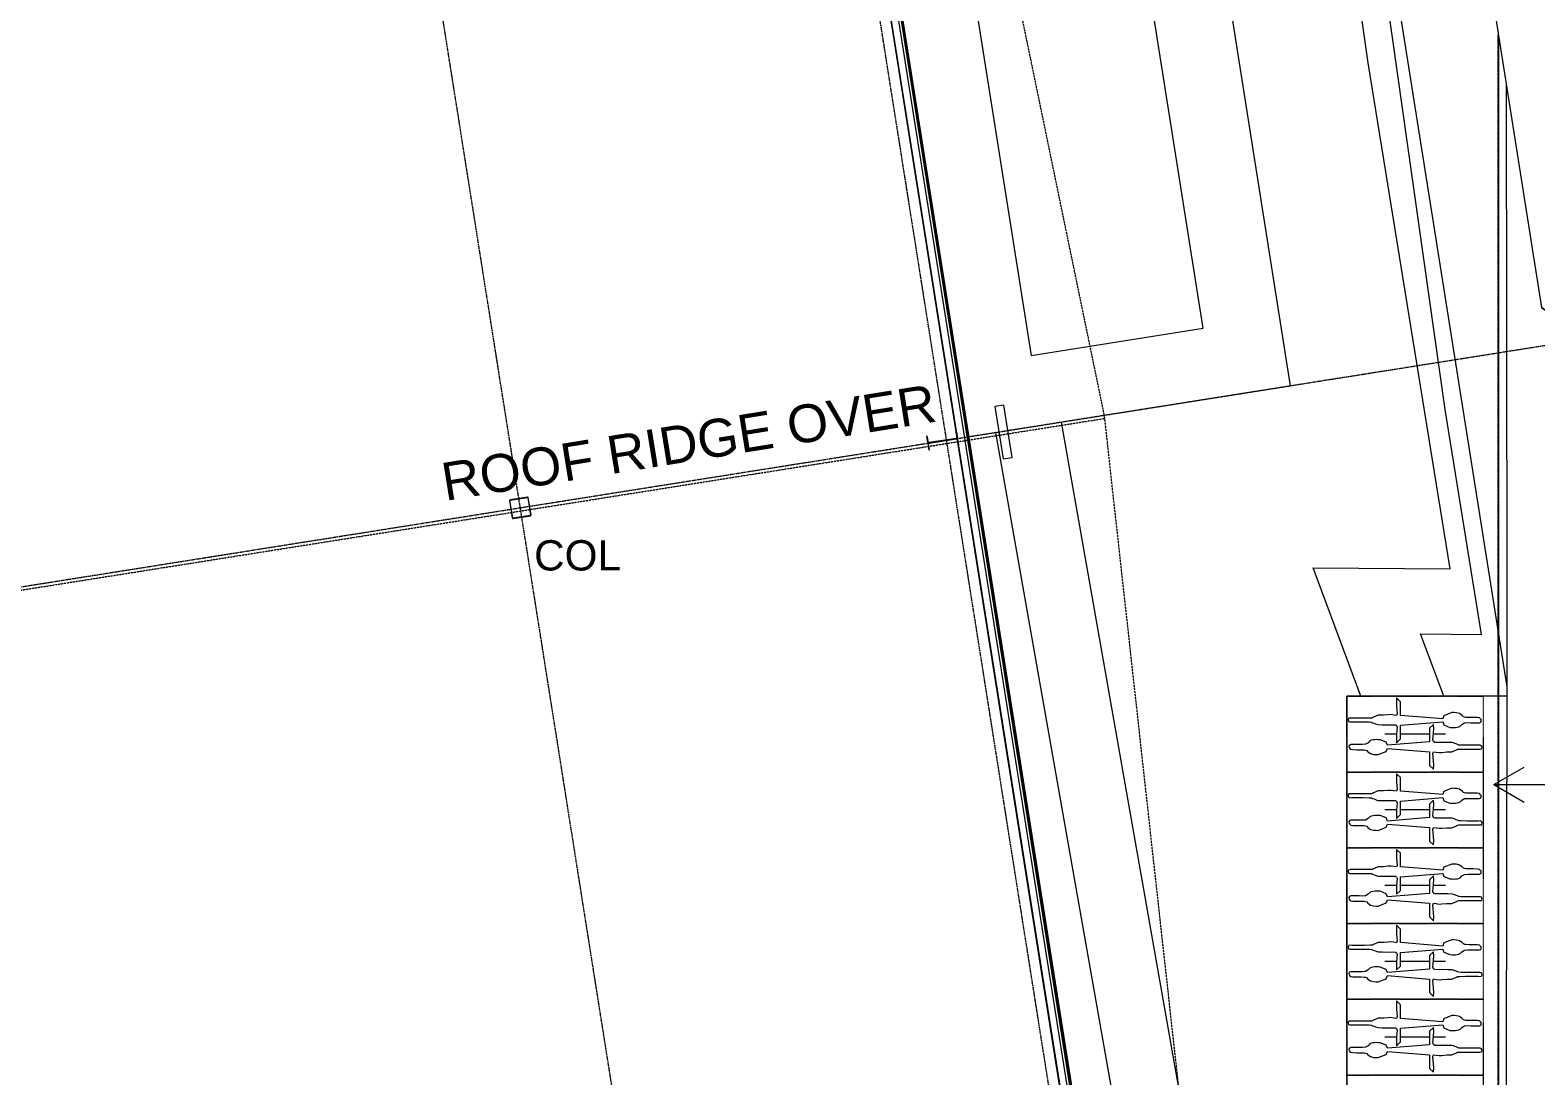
# Model space of a CAD drawing. Header units: millimetres. Extents: x -2612262 to -2065320, y 3717813 to 4283368.
# Drawn here: x -2246374 to -2226488, y 4024415 to 4038220 of the extents above; entities that cross this region are included whole.
import ezdxf

# ---------------------------------------------------------------- set-up
doc = ezdxf.new("R2010")
doc.units = ezdxf.units.MM
for name, pattern in [('AEC_Double Dash', [39, 15, -4, 6, -4, 6, -4]), ('Aligning Line', [3.2004, 1.6002, -1.6002]), ('BOUNDARY Tighter', [8, 4, -2, 0, -2]), ('Dash Tight', [1.2, 0.6, -0.6]), ('Grid Line', [21, 12, -3, 3, -3]), ('Overhead', [4, 2.5, -1.5])]:
    doc.linetypes.add(name, pattern=pattern)
for name, color, linetype, lineweight in [('A-DETL', 90, 'Continuous', 18), ('A-DETL-GENF', 92, 'Continuous', 5), ('A-FLOR', 192, 'Continuous', 5), ('A-FLOR-OVHD', 1, 'Overhead', 13), ('A-GENM', 13, 'Continuous', 5), ('A-WALL', 113, 'Continuous', 5), ('A-WALL-PATT', 111, 'Continuous', 13), ('C-PROP-LINE', 91, 'AEC_Double Dash', 13), ('C-TOPO', 7, 'Continuous', 5), ('C-TOPO-MAJR', 7, 'Continuous', 20), ('C-TOPO-MINR', 7, 'Continuous', 5), ('F-FIRE', 13, 'Continuous', 5), ('G-ANNO-REFR', 1, 'Aligning Line', 5), ('G-ANNO-TEXT', 231, 'Continuous', 5), ('S-COLS', 52, 'Continuous', 5), ('S-COLS-IDEN', 171, 'Continuous', 5), ('S-GRID', 1, 'Continuous', 5)]:
    doc.layers.add(name, color=color, linetype=linetype, lineweight=lineweight)
doc.styles.add('Arial', font='arial.ttf', dxfattribs={"height": 500})
doc.styles.add('Arial_2', font='arial.ttf', dxfattribs={"height": 400})
picture_1 = doc.add_image_def('image1.jpg', size_in_pixel=(6528, 5638))
pattern_1 = [(0, (0, 0), (812.8, 203.2), [67.056, -542.544, 67.056, -542.544, -3251.2]), (0, (0, 0), (812.8, 203.2), [-1219.2, 67.056, -1152.144, 67.056, -542.544, -1422.4]), (0, (0, 0), (812.8, 203.2), [-3048, 67.056, -339.344, 67.056, -948.944]), (120, (304.8, 101.6), (-582.376362, 602.305448), [67.056, -542.544, 67.056, -542.544, -3251.2]), (120, (304.8, 101.6), (-582.376362, 602.305448), [-1219.2, 67.056, -1152.144, 67.056, -542.544, -1422.4]), (120, (304.8, 101.6), (-582.376362, 602.305448), [-3048, 67.056, -339.344, 67.056, -948.944]), (240, (406.4, 508), (-230.423638, -805.505448), [67.056, -542.544, 67.056, -542.544, -3251.2]), (240, (406.4, 508), (-230.423638, -805.505448), [-1219.2, 67.056, -1152.144, 67.056, -542.544, -1422.4]), (240, (406.4, 508), (-230.423638, -805.505448), [-3048, 67.056, -339.344, 67.056, -948.944])]

# ---------------------------------------------------------------- blocks, each defined once
blk = doc.blocks.new('Hydrant_double9 - Hydrant_double-1019449-GA - Part B')
at = {"layer": 'F-FIRE'}
for p, q in [((-2397509, 3973380), (-2398171, 3973152)), ((-2397470, 3973267), (-2397509, 3973380)), ((-2398171, 3973152), (-2398132, 3973039)), ((-2398132, 3973039), (-2397470, 3973267))]:
    blk.add_line(p, q, dxfattribs=at)
for start, end in [(99.2863, 118.7145), (279.2863, 298.7145)]:
    blk.add_arc((-2397820, 3973209), 60, start, end, dxfattribs=at)
blk = doc.blocks.new('Mechanical - Condensers - Mechanical - Condensers-1249279-GA - Part B')
at = {"layer": 'A-GENM', "lineweight": 13}
for p, q in [((-2230881, 4034284), (-2231647, 4039124)), ((-2233919, 4038764), (-2233152, 4033924)), ((-2233152, 4033924), (-2230881, 4034284))]:
    blk.add_line(p, q, dxfattribs=at)
blk = doc.blocks.new('SHS-Square Hollow Section-Column - 250x250xSHS-V44-GA - Part B')
at = {"layer": 'S-COLS'}
h = blk.add_hatch(dxfattribs=at)
h.set_pattern_fill('FP_15', color=256, style=0, pattern_type=2)
h.set_pattern_definition([(36, (1581568.24, -4332681.8), (-418.03287, 575.37289), []), (36, (1581687.45, -4331929.2), (-418.03287, 575.37289), [])])
h.paths.add_polyline_path([(115, -125), (122, -122), (125, -115), (119, -119)])
h.paths.add_polyline_path([(-115, -125), (115, -125), (115, -120), (-115, -120)])
h.paths.add_polyline_path([(-115, -125), (-119, -119), (-125, -115), (-122, -122)])
h.paths.add_polyline_path([(-125, 115), (-119, 119), (-115, 125), (-122, 122)])
h.paths.add_polyline_path([(-125, -115), (-120, -115), (-120, 115), (-125, 115)])
h.paths.add_polyline_path([(125, 115), (122, 122), (115, 125), (119, 119)])
h.paths.add_polyline_path([(120, -115), (125, -115), (125, 115), (120, 115)])
h.paths.add_polyline_path([(-115, 120), (115, 120), (115, 125), (-115, 125)])
at = {"layer": 'S-COLS', "lineweight": 15}
for p, q in [((-125, 115), (-125, -115)), ((-120, -115), (-120, 115)), ((115, 125), (-115, 125)), ((-115, 120), (115, 120)), ((120, 115), (120, -115)), ((125, -115), (125, 115)), ((115, -120), (-115, -120)), ((-115, -125), (115, -125))]:
    blk.add_line(p, q, dxfattribs=at)
for centre, radius, start, end in [((-115, 115), 10, 90, 180), ((-115, 115), 5, 90, 180), ((115, 115), 10, 360, 90), ((115, 115), 5, 0, 90), ((-115, -115), 10, 180, 270), ((-115, -115), 5, 180, 270), ((115, -115), 5, 270, 0), ((115, -115), 10, 270, 360)]:
    blk.add_arc(centre, radius, start, end, dxfattribs=at)
blk = doc.blocks.new('Family - ___-240017-GA - Part B')
at = {"layer": 'C-PROP-LINE', "color": 20}
blk.add_line((-2226983, 4038163), (-2226983, 4009382), dxfattribs=at)
blk = doc.blocks.new('Dimension - Grids _2D_ - 1-200-639481-GA - Part B')
at = {"layer": 'A-DETL-GENF'}
for p, q in [((-9323, 500), (-9823, 0)), ((-9823, 0), (-9323, 500)), ((9677, 500), (-9323, 500)), ((-9323, 500), (9677, 500)), ((10177, 0), (9677, 500)), ((10177, 0), (9677, 500)), ((-9823, 0), (-9323, -500)), ((-9823, 0), (-9323, -500)), ((9677, -500), (10177, 0)), ((10177, 0), (9677, -500)), ((-9323, -500), (9677, -500)), ((-9323, -500), (9677, -500))]:
    blk.add_line(p, q, dxfattribs=at)
blk = doc.blocks.new('DET_PERSON_PLAN1 - DET_PERSON_PLAN1-1349623-GA - Part B')
at = {"layer": 'A-DETL-GENF'}
for p, q in [((-15, 898), (-21, 880)), ((-21, 880), (-20, 859)), ((-20, 859), (-20, 789)), ((9, 905), (-15, 898)), ((28, 896), (9, 905)), ((30, 876), (28, 896)), ((29, 849), (30, 876)), ((29, 768), (29, 849)), ((-24, 597), (-31, 580)), ((-21, 627), (-24, 597)), ((-20, 708), (-21, 627)), ((-20, 789), (-20, 708)), ((29, 688), (29, 768)), ((30, 612), (29, 688)), ((30, 597), (30, 612)), ((32, 581), (30, 597)), ((-58, 453), (-59, 386)), ((-57, 508), (-58, 453)), ((-52, 526), (-57, 508)), ((-45, 544), (-52, 526)), ((-38, 562), (-45, 544)), ((-31, 580), (-38, 562)), ((41, 567), (32, 581)), ((68, 505), (41, 567)), ((68, 438), (68, 505)), ((73, 373), (68, 438)), ((-238, 267), (-295, 264)), ((-295, 264), (-245, 213)), ((-245, 213), (-65, 213)), ((-187, 263), (-238, 267)), ((-135, 260), (-187, 263)), ((-90, 257), (-135, 260)), ((-69, 263), (-90, 257)), ((-59, 280), (-69, 263)), ((-65, 213), (-20, -345)), ((-59, 386), (-58, 319)), ((-58, 319), (-59, 280)), ((20, -345), (65, 213)), ((64, 264), (70, 299)), ((90, 257), (64, 264)), ((65, 213), (245, 213)), ((70, 299), (75, 339)), ((75, 339), (73, 373)), ((135, 260), (90, 257)), ((187, 263), (135, 260)), ((238, 267), (187, 263)), ((295, 264), (238, 267)), ((245, 213), (295, 264)), ((-61, -362), (-93, -440)), ((-20, -345), (-61, -362)), ((61, -362), (20, -345)), ((103, -465), (61, -362)), ((-94, -469), (-95, -491)), ((-95, -491), (-94, -512)), ((-93, -440), (-94, -469)), ((-94, -512), (-91, -534)), ((-91, -534), (-86, -558)), ((-86, -558), (-77, -578)), ((-77, -578), (-54, -599)), ((65, -602), (90, -568)), ((90, -568), (100, -529)), ((100, -529), (102, -493)), ((102, -493), (103, -465)), ((-54, -599), (-34, -635)), ((-34, -635), (-30, -675)), ((-30, -675), (-31, -716)), ((-31, -716), (-31, -756)), ((-31, -756), (-31, -795)), ((-31, -795), (-31, -829)), ((37, -802), (38, -747)), ((38, -693), (39, -650)), ((38, -747), (38, -693)), ((39, -650), (42, -633)), ((42, -633), (48, -618)), ((48, -618), (65, -602)), ((-31, -829), (-24, -847)), ((-24, -847), (-9, -854)), ((-9, -854), (9, -851)), ((9, -851), (23, -842)), ((23, -842), (33, -829)), ((33, -829), (37, -802))]:
    blk.add_line(p, q, dxfattribs=at)

msp = doc.modelspace()

# ---------------------------------------------------------------- hatches: boundary and pattern name
at = {"layer": 'A-WALL-PATT', "lineweight": 5}
h = msp.add_hatch(dxfattribs=at)
h.set_pattern_fill('FP_1', color=256, style=0, pattern_type=2)
h.set_pattern_definition(pattern_1)
h.paths.add_polyline_path([(-2231340, 4015186.1), (-2231328.1, 4015188), (-2236750.7, 4049423.5), (-2236762.2, 4049419.8), (-2231765, 4017869.9)])
h = msp.add_hatch(dxfattribs=at)
h.set_pattern_fill('FP_1', color=256, style=0, pattern_type=2)
h.set_pattern_definition(pattern_1)
h.paths.add_polyline_path([(-2231202.7, 4015207.8), (-2231193.8, 4015209.2), (-2236616.4, 4049444.8), (-2236625.2, 4049443.4), (-2231203.6, 4015214)])

# ---------------------------------------------------------------- linework, layer by layer
at = {"layer": 'A-DETL', "linetype": 'BOUNDARY Tighter', "lineweight": 25}
msp.add_line((-2226983.4, 4009381.8), (-2226983.4, 4038163.3), dxfattribs=at)
at = {"layer": 'A-DETL', "linetype": 'Dash Tight', "lineweight": 5}
for p, q in [((-2228983.4, 4028426.1), (-2228983.4, 4029426.1)), ((-2228983.4, 4029426.1), (-2227183.4, 4029426.1)), ((-2227183.4, 4029426.1), (-2227183.4, 4028426.1)), ((-2228983.4, 4027426.1), (-2228983.4, 4028426.1)), ((-2228983.4, 4028426.1), (-2227183.4, 4028426.1)), ((-2227183.4, 4028426.1), (-2228983.4, 4028426.1)), ((-2227183.4, 4028426.1), (-2227183.4, 4027426.1)), ((-2228983.4, 4026426.1), (-2228983.4, 4027426.1)), ((-2228983.4, 4027426.1), (-2227183.4, 4027426.1)), ((-2227183.4, 4027426.1), (-2228983.4, 4027426.1)), ((-2227183.4, 4027426.1), (-2227183.4, 4026426.1)), ((-2228983.4, 4025426.1), (-2228983.4, 4026426.1)), ((-2228983.4, 4026426.1), (-2227183.4, 4026426.1)), ((-2227183.4, 4026426.1), (-2228983.4, 4026426.1)), ((-2227183.4, 4026426.1), (-2227183.4, 4025426.1)), ((-2228983.4, 4024426.1), (-2228983.4, 4025426.1)), ((-2228983.4, 4025426.1), (-2227183.4, 4025426.1)), ((-2227183.4, 4025426.1), (-2228983.4, 4025426.1)), ((-2227183.4, 4025426.1), (-2227183.4, 4024426.1)), ((-2228983.4, 4023426.1), (-2228983.4, 4024426.1)), ((-2228983.4, 4024426.1), (-2227183.4, 4024426.1)), ((-2227183.4, 4024426.1), (-2228983.4, 4024426.1)), ((-2227183.4, 4024426.1), (-2227183.4, 4023426.1))]:
    msp.add_line(p, q, dxfattribs=at)
at = {"layer": 'A-DETL', "lineweight": 5}
for p, q in [((-2228326.4, 4028926.1), (-2228483.4, 4028926.1)), ((-2227889.9, 4028926.1), (-2228276.9, 4028926.1)), ((-2227683.4, 4028926.1), (-2227841.2, 4028926.1)), ((-2228326.4, 4027926.1), (-2228483.4, 4027926.1)), ((-2227889.9, 4027926.1), (-2228276.9, 4027926.1)), ((-2227683.4, 4027926.1), (-2227841.2, 4027926.1)), ((-2228326.4, 4026926.1), (-2228483.4, 4026926.1)), ((-2227889.9, 4026926.1), (-2228276.9, 4026926.1)), ((-2227683.4, 4026926.1), (-2227841.2, 4026926.1)), ((-2228326.4, 4025926.1), (-2228483.4, 4025926.1)), ((-2227889.9, 4025926.1), (-2228276.9, 4025926.1)), ((-2227683.4, 4025926.1), (-2227841.2, 4025926.1)), ((-2228326.4, 4024926.1), (-2228483.4, 4024926.1)), ((-2227889.9, 4024926.1), (-2228276.9, 4024926.1)), ((-2227683.4, 4024926.1), (-2227841.2, 4024926.1))]:
    msp.add_line(p, q, dxfattribs=at)
at = {"layer": 'A-FLOR'}
for p, q in [((-2231180, 4015211.4), (-2237103.1, 4052607.6)), ((-2229727.3, 4033526.5), (-2232001.1, 4047882.5)), ((-2226879.9, 4037509.8), (-2226870.7, 4030891.6)), ((-2233462.1, 4032934.9), (-2229727.3, 4033526.5)), ((-2233974.3, 4032853.8), (-2233580.6, 4032916.2)), ((-2226870.7, 4030891.6), (-2226873, 4029552.1)), ((-2226873.2, 4029426.1), (-2228983.4, 4029426.1)), ((-2228983.4, 4029426.1), (-2228983.4, 4013143.9)), ((-2226881.5, 4024562.2), (-2226891.1, 4021174.9))]:
    msp.add_line(p, q, dxfattribs=at)
at = {"layer": 'A-FLOR-OVHD'}
for p, q in [((-2232185.8, 4033132), (-2236242.9, 4052743.8)), ((-2232185.8, 4033132), (-2236242.9, 4052743.8)), ((-2323057, 4018700.4), (-2232181.7, 4033094.2)), ((-2323057, 4018700.4), (-2232181.7, 4033094.2)), ((-2229984.8, 4013236.4), (-2232185.8, 4033132)), ((-2229984.8, 4013236.4), (-2232185.8, 4033132))]:
    msp.add_line(p, q, dxfattribs=at)
at = {"layer": 'A-WALL', "color": 250, "lineweight": 13}
for p, q in [((-2236762.5, 4049421.6), (-2231340, 4015186.1)), ((-2231193.8, 4015209.2), (-2236616.4, 4049444.8))]:
    msp.add_line(p, q, dxfattribs=at)
at = {"layer": 'A-WALL'}
for p, q in [((-2231328.1, 4015188), (-2236750.7, 4049423.5)), ((-2231237.2, 4015202.4), (-2236659.8, 4049437.9)), ((-2231202.7, 4015207.8), (-2236625.2, 4049443.4))]:
    msp.add_line(p, q, dxfattribs=at)
at = {"layer": 'C-TOPO'}
for p, q in [((-2229674.4, 4047239), (-2226873, 4029552.1)), ((-2226873, 4029552.1), (-2226881.5, 4024562.2))]:
    msp.add_line(p, q, dxfattribs=at)
at = {"layer": 'C-TOPO-MAJR', "color": 8, "lineweight": 15}
for p, q in [((-2227686.2, 4033212.5), (-2229674.4, 4047239)), ((-2227205, 4030242.9), (-2227686.2, 4033212.5)), ((-2233622.9, 4032909.5), (-2230626.7, 4015904.2)), ((-2228009.9, 4030249.9), (-2227205, 4030242.9)), ((-2227704.1, 4029426.1), (-2228009.9, 4030249.9))]:
    msp.add_line(p, q, dxfattribs=at)
at = {"layer": 'C-TOPO-MINR', "color": 253}
for p, q in [((-2228702.7, 4037788), (-2229448.3, 4043047.9)), ((-2227620.2, 4031106.4), (-2228702.7, 4037788)), ((-2232756.9, 4033046.6), (-2230344.4, 4019354.5)), ((-2229431, 4031122.2), (-2227620.2, 4031106.4)), ((-2228801.5, 4029426.1), (-2229431, 4031122.2))]:
    msp.add_line(p, q, dxfattribs=at)
at = {"layer": 'G-ANNO-TEXT', "color": 7}
for q in [(-2226641.1, 4028490.7), (-2226641.1, 4028028.8), (-2218750.1, 4028259.7)]:
    msp.add_line((-2227041.1, 4028259.7), q, dxfattribs=at)
at = {"layer": 'S-COLS'}
for p, q in [((-2234523.7, 4032856.9), (-2234534.4, 4032855.2)), ((-2234534.4, 4032855.2), (-2234506.6, 4032679.4)), ((-2234512.1, 4032784), (-2234523.7, 4032856.9)), ((-2234145.1, 4032830.6), (-2234499.1, 4032774.5)), ((-2234497.9, 4032767), (-2234143.9, 4032823.1)), ((-2234136.4, 4032918.2), (-2234147.2, 4032916.5)), ((-2234147.2, 4032916.5), (-2234135.6, 4032843.7)), ((-2234108.6, 4032742.4), (-2234136.4, 4032918.2)), ((-2234130.9, 4032813.6), (-2234119.3, 4032740.7)), ((-2234495.8, 4032681.1), (-2234507.4, 4032754)), ((-2234506.6, 4032679.4), (-2234495.8, 4032681.1)), ((-2234119.3, 4032740.7), (-2234108.6, 4032742.4))]:
    msp.add_line(p, q, dxfattribs=at)
for centre, start, end in [((-2234146.9, 4032841.9), 279.00033, 9.00033), ((-2234142.1, 4032811.8), 9.00033, 99.00033), ((-2234500.9, 4032785.8), 189.00033, 279.00033), ((-2234496.1, 4032755.8), 99.00033, 189.00033)]:
    msp.add_arc(centre, 11.4, start, end, dxfattribs=at)
at = {"layer": 'S-GRID', "linetype": 'Grid Line'}
for p, q in [((-2235781.9, 4005912.8), (-2245066.5, 4064531.3)), ((-2229896.4, 4005189.8), (-2239295.5, 4064531.7)), ((-2322919.5, 4018765.8), (-2223511.4, 4034511))]:
    msp.add_line(p, q, dxfattribs=at)

# ---------------------------------------------------------------- block references
at = {"layer": 'A-DETL-GENF'}
for name, p, rotation in [('Dimension - Grids _2D_ - 1-200-639481-GA - Part B', (-2227432.4, 4044194.2), 279.0003283881447), ('DET_PERSON_PLAN1 - DET_PERSON_PLAN1-1349623-GA - Part B', (-2228063.4, 4029108.5), 90.00000000000014), ('DET_PERSON_PLAN1 - DET_PERSON_PLAN1-1349623-GA - Part B', (-2228103.4, 4028758.7), 270.0000000000005), ('DET_PERSON_PLAN1 - DET_PERSON_PLAN1-1349623-GA - Part B', (-2228063.4, 4028108.5), 90.00000000000014), ('DET_PERSON_PLAN1 - DET_PERSON_PLAN1-1349623-GA - Part B', (-2228103.4, 4027758.7), 270.0000000000005), ('DET_PERSON_PLAN1 - DET_PERSON_PLAN1-1349623-GA - Part B', (-2228063.4, 4027108.5), 90.00000000000014), ('DET_PERSON_PLAN1 - DET_PERSON_PLAN1-1349623-GA - Part B', (-2228103.4, 4026758.7), 270.0000000000005), ('DET_PERSON_PLAN1 - DET_PERSON_PLAN1-1349623-GA - Part B', (-2228063.4, 4026108.5), 90.00000000000014), ('DET_PERSON_PLAN1 - DET_PERSON_PLAN1-1349623-GA - Part B', (-2228103.4, 4025758.7), 270.0000000000005), ('DET_PERSON_PLAN1 - DET_PERSON_PLAN1-1349623-GA - Part B', (-2228063.4, 4025108.5), 90.00000000000014), ('DET_PERSON_PLAN1 - DET_PERSON_PLAN1-1349623-GA - Part B', (-2228103.4, 4024758.7), 270.0000000000005)]:
    msp.add_blockref(name, p, dxfattribs=dict(at, rotation=rotation))
at = {"layer": 'A-GENM'}
msp.add_blockref('Mechanical - Condensers - Mechanical - Condensers-1249279-GA - Part B', (0, 0), dxfattribs=at)
at = {"layer": 'C-PROP-LINE', "color": 20}
msp.add_blockref('Family - ___-240017-GA - Part B', (0, 0), dxfattribs=at)
at = {"layer": 'F-FIRE', "rotation": 79.99992126799135}
msp.add_blockref('Hydrant_double9 - Hydrant_double-1019449-GA - Part B', (2095707.1, 5704361.2), dxfattribs=at)
at = {"layer": 'S-COLS', "rotation": 9.000328388145144}
msp.add_blockref('SHS-Square Hollow Section-Column - 250x250xSHS-V44-GA - Part B', (-2239900.4, 4031914.7), dxfattribs=at)

# ---------------------------------------------------------------- texts
at = {"layer": 'G-ANNO-TEXT', "color": 7, "insert": (-2240972.9, 4032497.9), "char_height": 500, "width": 7984.807, "attachment_point": 1, "rotation": 9.17345, "style": 'Arial'}
msp.add_mtext('ROOF RIDGE OVER', dxfattribs=at)
at = {"layer": 'S-COLS-IDEN', "insert": (-2239718.5, 4031486.7), "char_height": 400, "width": 1410.97, "attachment_point": 1, "style": 'Arial_2'}
msp.add_mtext('COL', dxfattribs=at)

# ---------------------------------------------------------------- pictures from other files: only their frames are drawn
at = {"layer": 'G-ANNO-REFR'}
image = msp.add_image(picture_1, insert=(-2382054.9, 4283368.1), size_in_units=(433000, 373966.6), rotation=-122.11743, dxfattribs=at)
image.dxf.flags = 15

doc.saveas('drawing.dxf')
